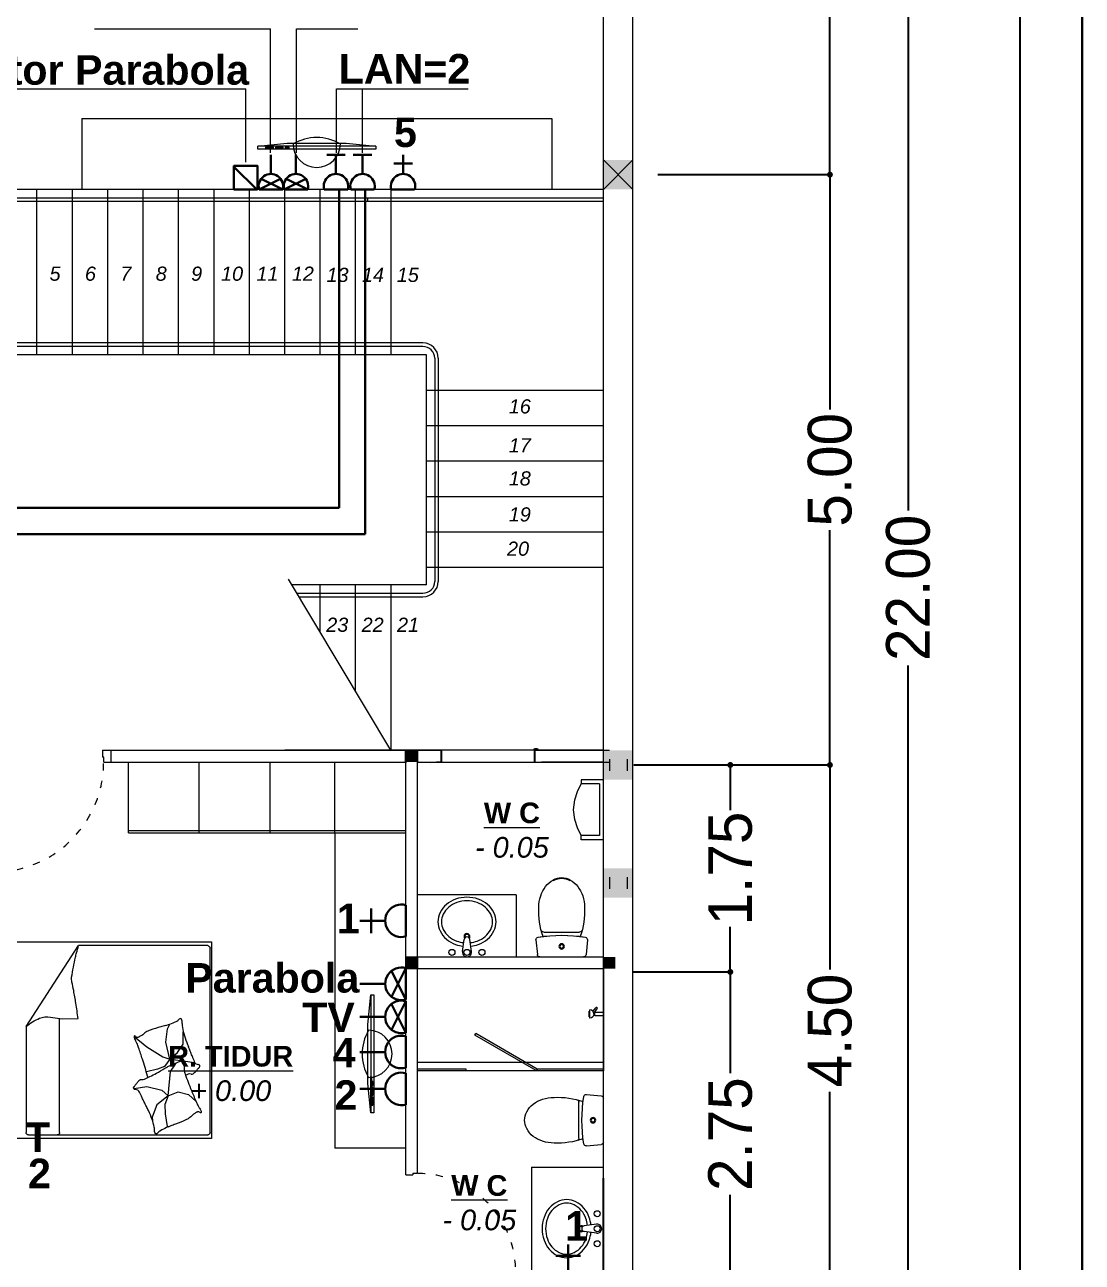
# Model space of a CAD drawing. Header units: millimetres. Extents: x 3154 to 8657, y 46 to 4658.
# Drawn here: x 4532 to 5428, y 1372 to 2420 of the extents above; entities that cross this region are included whole.
import ezdxf

# ---------------------------------------------------------------- set-up
doc = ezdxf.new("R2010")
doc.units = ezdxf.units.MM
doc.linetypes.add('ACAD_ISO02W100', pattern=[15, 12, -3])
doc.linetypes.add('ACAD_ISO03W100', pattern=[30, 12, -18])
doc.layers.add('1', color=7, linetype='Continuous')
for name, color, linetype, lineweight in [('Dimensi', 7, 'Continuous', 5), ('Dinding', 7, 'Continuous', 15), ('lampu', 1, 'Continuous', 30), ('P_N_J', 6, 'Continuous', 9), ('Tangga', 250, 'Continuous', 9), ('TEXT', 7, 'Continuous', 9)]:
    doc.layers.add(name, color=color, linetype=linetype, lineweight=lineweight)
doc.styles.get("Standard").update_dxf_attribs({"font": 'FreeMono.ttf'})
doc.dimstyles.get("Standard").update_dxf_attribs({"dimtxt": 30, "dimasz": 5, "dimexe": 2, "dimexo": 20, "dimgap": 3, "dimtad": 0, "dimlfac": 0.01, "dimzin": 0, "dimdsep": 46, "dimtxsty": 'Standard', "dimblk": 'DOT', "dimcen": 0.09, "dimadec": 0, "dimazin": 0, "dimtfac": 1, "dimtofl": 0, "dimtmove": 0, "dimatfit": 3, "dimldrblk": 'DOT', "dimfxl": 0.18, "dimtolj": 1, "dimtzin": 0, "dimarcsym": 0})

# ---------------------------------------------------------------- blocks, each defined once
blk = doc.blocks.new('_Dot')
at = {"color": 0, "linetype": 'ByBlock', "lineweight": -2}
blk.add_line((-0.5, 0), (-1, 0), dxfattribs=at)
at = {"color": 0, "linetype": 'ByBlock', "const_width": 0.5}
blk.add_lwpolyline([(-0.25, 0, 1), (0.25, 0, 1)], format="xyb", close=True, dxfattribs=at)
blk = doc.blocks.new('*D51')
at = {"layer": 'Defpoints', "color": 0}
for p in [(5028.1, 1793.4), (5214.3, 1793.4), (5131.9, 1343.4)]:
    blk.add_point(p, dxfattribs=at)
at = {"layer": 'Dimensi', "color": 0, "lineweight": -2}
for p, q in [((5048.1, 1793.4), (5216.3, 1793.4)), ((5214.3, 1788.4), (5214.3, 1620.1)), ((5214.3, 1348.4), (5214.3, 1516.6)), ((5151.9, 1343.4), (5216.3, 1343.4))]:
    blk.add_line(p, q, dxfattribs=at)
at = {"layer": 'Dimensi', "color": 0, "lineweight": -2, "xscale": 5, "yscale": 5, "zscale": 5}
for p, rotation in [((5214.3, 1793.4), 90), ((5214.3, 1343.4), 270)]:
    blk.add_blockref('_Dot', p, dxfattribs=dict(at, rotation=rotation))
at = {"layer": 'Dimensi', "color": 0, "insert": (5214.3, 1568.4), "char_height": 37, "attachment_point": 5, "rotation": 90}
blk.add_mtext('\\A1;4.50', dxfattribs=at)
blk = doc.blocks.new('*D54')
at = {"layer": 'Defpoints', "color": 0}
for p in [(5129.9, 3043.4), (5280.6, 3043.4), (5131.5, 843.4)]:
    blk.add_point(p, dxfattribs=at)
at = {"layer": 'Dimensi', "color": 0, "lineweight": -2}
for p, q in [((5149.9, 3043.4), (5282.6, 3043.4)), ((5280.6, 3038.4), (5280.6, 2009)), ((5280.6, 848.4), (5280.6, 1877.7)), ((5151.5, 843.4), (5282.6, 843.4))]:
    blk.add_line(p, q, dxfattribs=at)
at = {"layer": 'Dimensi', "color": 0, "lineweight": -2, "xscale": 5, "yscale": 5, "zscale": 5}
for p, rotation in [((5280.6, 3043.4), 90), ((5280.6, 843.4), 270)]:
    blk.add_blockref('_Dot', p, dxfattribs=dict(at, rotation=rotation))
at = {"layer": 'Dimensi', "color": 0, "insert": (5280.6, 1943.4), "char_height": 37, "attachment_point": 5, "rotation": 90}
blk.add_mtext('\\A1;22.00', dxfattribs=at)
blk = doc.blocks.new('*D55')
at = {"layer": 'Defpoints', "color": 0}
for p in [(5047.2, 1618.1), (5129.9, 1618.1), (5047.4, 1343.4)]:
    blk.add_point(p, dxfattribs=at)
at = {"layer": 'Dimensi', "color": 0, "lineweight": -2}
for p, q in [((5067.2, 1618.1), (5131.9, 1618.1)), ((5129.9, 1613.1), (5129.9, 1532.2)), ((5129.9, 1348.4), (5129.9, 1429.2)), ((5067.4, 1343.4), (5131.9, 1343.4))]:
    blk.add_line(p, q, dxfattribs=at)
at = {"layer": 'Dimensi', "color": 0, "lineweight": -2, "xscale": 5, "yscale": 5, "zscale": 5}
for p, rotation in [((5129.9, 1618.1), 90), ((5129.9, 1343.4), 270)]:
    blk.add_blockref('_Dot', p, dxfattribs=dict(at, rotation=rotation))
at = {"layer": 'Dimensi', "color": 0, "insert": (5129.9, 1480.7), "char_height": 37, "attachment_point": 5, "rotation": 90}
blk.add_mtext('\\A1;2.75', dxfattribs=at)
blk = doc.blocks.new('*D56')
at = {"layer": 'Defpoints', "color": 0}
for p in [(5028.1, 1793.4), (5129.9, 1793.4), (5027.2, 1618.1)]:
    blk.add_point(p, dxfattribs=at)
at = {"layer": 'Dimensi', "color": 0, "lineweight": -2}
for p, q in [((5048.1, 1793.4), (5131.9, 1793.4)), ((5129.9, 1788.4), (5129.9, 1755.2)), ((5129.9, 1623.1), (5129.9, 1656.3)), ((5047.2, 1618.1), (5131.9, 1618.1))]:
    blk.add_line(p, q, dxfattribs=at)
at = {"layer": 'Dimensi', "color": 0, "lineweight": -2, "xscale": 5, "yscale": 5, "zscale": 5}
for p, rotation in [((5129.9, 1793.4), 90), ((5129.9, 1618.1), 270)]:
    blk.add_blockref('_Dot', p, dxfattribs=dict(at, rotation=rotation))
at = {"layer": 'Dimensi', "color": 0, "insert": (5129.9, 1705.7), "char_height": 37, "attachment_point": 5, "rotation": 90}
blk.add_mtext('\\A1;1.75', dxfattribs=at)
blk = doc.blocks.new('*D57')
at = {"layer": 'Defpoints', "color": 0}
for p in [(5048.4, 2293.4), (5214.3, 2293.4), (5048.1, 1793.4)]:
    blk.add_point(p, dxfattribs=at)
at = {"layer": 'Dimensi', "color": 0, "lineweight": -2}
for p, q in [((5068.4, 2293.4), (5216.3, 2293.4)), ((5214.3, 2288.4), (5214.3, 2094.4)), ((5214.3, 1798.4), (5214.3, 1992.4)), ((5068.1, 1793.4), (5216.3, 1793.4))]:
    blk.add_line(p, q, dxfattribs=at)
at = {"layer": 'Dimensi', "color": 0, "lineweight": -2, "xscale": 5, "yscale": 5, "zscale": 5}
for p, rotation in [((5214.3, 2293.4), 90), ((5214.3, 1793.4), 270)]:
    blk.add_blockref('_Dot', p, dxfattribs=dict(at, rotation=rotation))
at = {"layer": 'Dimensi', "color": 0, "insert": (5214.3, 2043.4), "char_height": 37, "attachment_point": 5, "rotation": 90}
blk.add_mtext('\\A1;5.00', dxfattribs=at)
blk = doc.blocks.new('*D61')
at = {"layer": 'Defpoints', "color": 0}
for p in [(5027.2, 2893.4), (5214.3, 2893.4), (5048.4, 2293.4)]:
    blk.add_point(p, dxfattribs=at)
at = {"layer": 'Dimensi', "color": 0, "lineweight": -2}
for p, q in [((5047.2, 2893.4), (5216.3, 2893.4)), ((5214.3, 2888.4), (5214.3, 2644.5)), ((5214.3, 2298.4), (5214.3, 2542.3)), ((5068.4, 2293.4), (5216.3, 2293.4))]:
    blk.add_line(p, q, dxfattribs=at)
at = {"layer": 'Dimensi', "color": 0, "lineweight": -2, "xscale": 5, "yscale": 5, "zscale": 5}
for p, rotation in [((5214.3, 2893.4), 90), ((5214.3, 2293.4), 270)]:
    blk.add_blockref('_Dot', p, dxfattribs=dict(at, rotation=rotation))
at = {"layer": 'Dimensi', "color": 0, "insert": (5214.3, 2593.4), "char_height": 37, "attachment_point": 5, "rotation": 90}
blk.add_mtext('\\A1;6.00', dxfattribs=at)
blk = doc.blocks.new('*D67')
at = {"layer": 'Defpoints', "color": 0}
for p in [(5158.8, 4443.4), (5375.4, 4443.4), (5180.8, 843.4)]:
    blk.add_point(p, dxfattribs=at)
at = {"layer": 'Dimensi', "color": 0, "lineweight": -2}
for p, q in [((5178.8, 4443.4), (5377.4, 4443.4)), ((5375.4, 4438.4), (5375.4, 2712)), ((5375.4, 848.4), (5375.4, 2581.3)), ((5200.8, 843.4), (5377.4, 843.4))]:
    blk.add_line(p, q, dxfattribs=at)
at = {"layer": 'Dimensi', "color": 0, "lineweight": -2, "xscale": 5, "yscale": 5, "zscale": 5}
for p, rotation in [((5375.4, 4443.4), 90), ((5375.4, 843.4), 270)]:
    blk.add_blockref('_Dot', p, dxfattribs=dict(at, rotation=rotation))
at = {"layer": 'Dimensi', "color": 0, "insert": (5375.4, 2646.7), "char_height": 37, "attachment_point": 5, "rotation": 90}
blk.add_mtext('\\A1;36.00', dxfattribs=at)

msp = doc.modelspace()

# ---------------------------------------------------------------- hatches: boundary and pattern name
at = {"layer": '1', "linetype": 'ByBlock'}
h = msp.add_hatch(color=256, dxfattribs=at)
h.dxf.hatch_style = 1
h.paths.add_polyline_path([(4864.944, 1805.861), (4854.944, 1805.861), (4854.944, 1795.861), (4864.944, 1795.861)])
h = msp.add_hatch(color=256, dxfattribs=at)
h.dxf.hatch_style = 1
h.paths.add_polyline_path([(5027.444, 1798.361), (5042.444, 1798.361), (5042.444, 1788.361), (5027.444, 1788.361)])
h = msp.add_hatch(color=256, dxfattribs=at)
h.dxf.hatch_style = 1
h.paths.add_polyline_path([(5042.444, 1798.361), (5027.444, 1798.361), (5027.444, 1788.361), (5042.444, 1788.361)])
h = msp.add_hatch(color=256, dxfattribs=at)
h.dxf.hatch_style = 1
h.paths.add_polyline_path([(5042.444, 1798.361), (5027.444, 1798.361), (5027.444, 1788.361), (5042.444, 1788.361)])
h = msp.add_hatch(color=256, dxfattribs=at)
h.dxf.hatch_style = 1
h.paths.add_polyline_path([(5027.444, 1798.361), (5042.444, 1798.361), (5042.444, 1788.361), (5027.444, 1788.361)])
h = msp.add_hatch(color=253, dxfattribs=at)
h.dxf.hatch_style = 1
h.paths.add_polyline_path([(5042.444, 1698.361), (5027.444, 1698.361), (5027.444, 1688.361), (5042.444, 1688.361)])
h = msp.add_hatch(color=253, dxfattribs=at)
h.dxf.hatch_style = 1
h.paths.add_polyline_path([(5042.444, 1698.361), (5027.444, 1698.361), (5027.444, 1688.361), (5042.444, 1688.361)])
h = msp.add_hatch(color=253, dxfattribs=at)
h.dxf.hatch_style = 1
h.paths.add_polyline_path([(5027.444, 1698.361), (5042.444, 1698.361), (5042.444, 1688.361), (5027.444, 1688.361)])
h = msp.add_hatch(color=253, dxfattribs=at)
h.dxf.hatch_style = 1
h.paths.add_polyline_path([(5027.444, 1698.361), (5042.444, 1698.361), (5042.444, 1688.361), (5027.444, 1688.361)])
h = msp.add_hatch(color=256, dxfattribs=at)
h.dxf.hatch_style = 1
h.paths.add_polyline_path([(4864.944, 1630.861), (4854.944, 1630.861), (4854.944, 1620.861), (4864.944, 1620.861)])
h = msp.add_hatch(color=256, dxfattribs=at)
h.dxf.hatch_style = 1
h.paths.add_polyline_path([(5032.52, 1630.861), (5022.52, 1630.861), (5022.52, 1620.861), (5032.52, 1620.861)])
at = {"layer": 'Dinding'}
for color, points in [(256, [(5047.444, 2305.861), (5022.444, 2305.861), (5022.444, 2280.861), (5047.444, 2280.861)]), (256, [(5022.444, 2305.861), (5047.444, 2305.861), (5047.444, 2280.861), (5022.444, 2280.861)]), (256, [(5047.444, 1805.861), (5022.444, 1805.861), (5022.444, 1780.861), (5047.444, 1780.861)]), (256, [(5022.444, 1805.861), (5047.444, 1805.861), (5047.444, 1780.861), (5022.444, 1780.861)]), (256, [(5022.444, 1805.861), (5047.444, 1805.861), (5047.444, 1780.861), (5022.444, 1780.861)]), (256, [(5047.444, 1805.861), (5022.444, 1805.861), (5022.444, 1780.861), (5047.444, 1780.861)]), (253, [(5047.444, 1705.861), (5022.444, 1705.861), (5022.444, 1680.861), (5047.444, 1680.861)]), (253, [(5047.444, 1705.861), (5022.444, 1705.861), (5022.444, 1680.861), (5047.444, 1680.861)]), (253, [(5022.444, 1705.861), (5047.444, 1705.861), (5047.444, 1680.861), (5022.444, 1680.861)]), (253, [(5022.444, 1705.861), (5047.444, 1705.861), (5047.444, 1680.861), (5022.444, 1680.861)])]:
    msp.add_hatch(color=color, dxfattribs=at).paths.add_polyline_path(points)
at = {"layer": 'lampu', "ltscale": 0.1}
h = msp.add_hatch(dxfattribs=at)
h.set_pattern_fill('ANSI31', color=3, scale=200, angle=270, style=0)
h.set_pattern_definition([(135, (-321660.635, 1221604.505), (-17.67766953, -17.67766953), [])])
h.paths.add_polyline_path([(4709.365, 2300.861), (4709.365, 2280.861), (4729.365, 2280.861), (4729.365, 2300.861)])

# ---------------------------------------------------------------- linework, layer by layer
at = {"lineweight": 9}
for p, q in [((5022.444, 1805.861), (5022.444, 2280.861)), ((5022.444, 1805.861), (4752.444, 1805.861)), ((4875.944, 1793.361), (4875.944, 1793.361))]:
    msp.add_line(p, q, dxfattribs=at)
at = {"linetype": 'ByBlock', "lineweight": 30}
msp.add_lwpolyline([(3154.051, 4632.468), (5428.109, 4632.468), (5428.109, 45.828), (3154.051, 45.828)], close=True, dxfattribs=at)
at = {"layer": '1', "linetype": 'ByBlock'}
for p, q in [((4854.944, 1795.861), (4854.944, 1805.861)), ((4854.944, 1795.861), (4864.944, 1805.861)), ((4884.944, 1805.861), (4884.944, 1795.861)), ((4963.944, 1805.861), (4963.944, 1807.106)), ((4963.944, 1807.106), (4966.638, 1807.106)), ((4963.944, 1805.861), (4963.944, 1795.861)), ((4966.638, 1807.106), (4966.638, 1805.861)), ((4854.944, 1620.861), (4864.944, 1630.861)), ((5022.444, 1343.361), (5022.444, 1443.361))]:
    msp.add_line(p, q, dxfattribs=at)
at = {"layer": '1', "linetype": 'Continuous', "extrusion": (0, 0, -1)}
for major_axis, start_param, end_param in [((-10.645, -10.645), 1.86310891, 2.35619449), ((10.645, -10.645), 3.92699082, 4.4200764)]:
    msp.add_ellipse((4987.013, 1682.686), major_axis=major_axis, ratio=1, start_param=start_param, end_param=end_param, dxfattribs=at)
at = {"layer": 'Dimensi'}
msp.add_line((4884.944, 1795.861), (4880.944, 1795.861), dxfattribs=at)
at = {"layer": 'Dinding'}
for p, q in [((5047.444, 1684.865), (5047.444, 4443.361)), ((5022.444, 1684.865), (5022.444, 2905.861)), ((5022.444, 1684.865), (5022.444, 2705.861)), ((5022.444, 1684.865), (5022.444, 2705.861)), ((5022.444, 1684.865), (5022.444, 2705.861)), ((5022.444, 1684.865), (5022.444, 2705.861)), ((5022.444, 1684.865), (5022.444, 2705.861)), ((5022.444, 1684.865), (5022.444, 2705.861)), ((5022.444, 1684.865), (5022.444, 2705.861)), ((5047.444, 1684.865), (5047.444, 2705.861)), ((5047.444, 1684.865), (5047.444, 2705.861)), ((5047.444, 1684.865), (5047.444, 2705.861)), ((5047.444, 1684.865), (5047.444, 2705.861)), ((5047.444, 1684.865), (5047.444, 2705.861)), ((5047.444, 1684.865), (5047.444, 2705.861)), ((5047.444, 1684.865), (5047.444, 2705.861)), ((5022.444, 2305.861), (5047.444, 2280.861)), ((5047.444, 2305.861), (5022.444, 2280.861)), ((4597.944, 1805.861), (4884.944, 1805.861)), ((4597.944, 1805.861), (4597.944, 1799.861)), ((4604.944, 1805.861), (4604.944, 1795.861)), ((4864.944, 1805.861), (4864.944, 1795.861)), ((4864.944, 1805.861), (4864.944, 1795.861)), ((4963.944, 1805.861), (5027.444, 1805.861)), ((4598.944, 1799.861), (4597.944, 1799.861)), ((4598.944, 1795.861), (4598.944, 1799.861)), ((4598.944, 1795.861), (4854.944, 1795.861)), ((4854.944, 1446.361), (4854.944, 1795.861)), ((4864.944, 1490.514), (4864.944, 1795.861)), ((4864.944, 1795.861), (5027.444, 1795.861)), ((5027.444, 1798.361), (5027.444, 1788.361)), ((5027.444, 1798.361), (5027.444, 1788.361)), ((5027.444, 1798.361), (5027.444, 1788.361)), ((5027.444, 1798.361), (5027.444, 1788.361)), ((5027.444, 1798.361), (5027.444, 1788.361)), ((5027.444, 1798.361), (5027.444, 1788.361)), ((5027.444, 1798.361), (5027.444, 1788.361)), ((5027.444, 1798.361), (5027.444, 1788.361)), ((5027.444, 1798.361), (5027.444, 1788.361)), ((5027.444, 1798.361), (5027.444, 1788.361)), ((5027.444, 1798.361), (5027.444, 1788.361)), ((5027.444, 1798.361), (5027.444, 1788.361)), ((5027.444, 1798.361), (5027.444, 1788.361)), ((5027.444, 1798.361), (5027.444, 1788.361)), ((5027.444, 1798.361), (5027.444, 1788.361)), ((5027.444, 1798.361), (5027.444, 1788.361)), ((5042.444, 1798.361), (5042.444, 1788.361)), ((5042.444, 1798.361), (5042.444, 1788.361)), ((5042.444, 1798.361), (5042.444, 1788.361)), ((5042.444, 1798.361), (5042.444, 1788.361)), ((5042.444, 1798.361), (5042.444, 1788.361)), ((5042.444, 1798.361), (5042.444, 1788.361)), ((5042.444, 1798.361), (5042.444, 1788.361)), ((5042.444, 1798.361), (5042.444, 1788.361)), ((5042.444, 1798.361), (5042.444, 1788.361)), ((5042.444, 1798.361), (5042.444, 1788.361)), ((5042.444, 1798.361), (5042.444, 1788.361)), ((5042.444, 1798.361), (5042.444, 1788.361)), ((5042.444, 1798.361), (5042.444, 1788.361)), ((5042.444, 1798.361), (5042.444, 1788.361)), ((5042.444, 1798.361), (5042.444, 1788.361)), ((5042.444, 1798.361), (5042.444, 1788.361)), ((5022.444, 1573.361), (5022.444, 1688.361)), ((5022.444, 1463.361), (5022.444, 1688.361)), ((5047.444, 1573.361), (5047.444, 1688.361)), ((5047.444, 1463.361), (5047.444, 1688.361)), ((5022.444, 1348.361), (5022.444, 1680.861)), ((5047.444, 1348.361), (5047.444, 1680.861)), ((4855.02, 1630.861), (5022.52, 1630.861)), ((4864.944, 1630.861), (4864.944, 1620.861)), ((4864.944, 1630.861), (4864.944, 1620.861)), ((4855.02, 1620.861), (5022.52, 1620.861)), ((5022.444, 1620.861), (5022.444, 1534.361)), ((4864.944, 1447.361), (4864.944, 1563.361)), ((5022.444, 1348.361), (5022.444, 1563.361)), ((5022.444, 1348.361), (5022.444, 1563.361)), ((5022.444, 1348.361), (5022.444, 1563.361)), ((5022.444, 1348.361), (5022.444, 1563.361)), ((5047.444, 1348.361), (5047.444, 1563.361)), ((5047.444, 1348.361), (5047.444, 1563.361)), ((5047.444, 1348.361), (5047.444, 1563.361)), ((5047.444, 1348.361), (5047.444, 1563.361)), ((4860.944, 1447.361), (4860.944, 1446.361)), ((4864.944, 1447.361), (4860.944, 1447.361)), ((4854.944, 1446.361), (4860.944, 1446.361))]:
    msp.add_line(p, q, dxfattribs=at)
at = {"layer": 'Dinding', "linetype": 'Continuous'}
msp.add_line((5022.444, 1795.861), (4969.86, 1795.861), dxfattribs=at)
at = {"layer": 'Dinding', "color": 253}
for p, q in [((5027.444, 1698.361), (5027.444, 1688.361)), ((5027.444, 1698.361), (5027.444, 1688.361)), ((5027.444, 1698.361), (5027.444, 1688.361)), ((5027.444, 1698.361), (5027.444, 1688.361)), ((5027.444, 1698.361), (5027.444, 1688.361)), ((5027.444, 1698.361), (5027.444, 1688.361)), ((5027.444, 1698.361), (5027.444, 1688.361)), ((5027.444, 1698.361), (5027.444, 1688.361)), ((5027.444, 1698.361), (5027.444, 1688.361)), ((5027.444, 1698.361), (5027.444, 1688.361)), ((5027.444, 1698.361), (5027.444, 1688.361)), ((5027.444, 1698.361), (5027.444, 1688.361)), ((5027.444, 1698.361), (5027.444, 1688.361)), ((5027.444, 1698.361), (5027.444, 1688.361)), ((5027.444, 1698.361), (5027.444, 1688.361)), ((5027.444, 1698.361), (5027.444, 1688.361)), ((5042.444, 1698.361), (5042.444, 1688.361)), ((5042.444, 1698.361), (5042.444, 1688.361)), ((5042.444, 1698.361), (5042.444, 1688.361)), ((5042.444, 1698.361), (5042.444, 1688.361)), ((5042.444, 1698.361), (5042.444, 1688.361)), ((5042.444, 1698.361), (5042.444, 1688.361)), ((5042.444, 1698.361), (5042.444, 1688.361)), ((5042.444, 1698.361), (5042.444, 1688.361)), ((5042.444, 1698.361), (5042.444, 1688.361)), ((5042.444, 1698.361), (5042.444, 1688.361)), ((5042.444, 1698.361), (5042.444, 1688.361)), ((5042.444, 1698.361), (5042.444, 1688.361)), ((5042.444, 1698.361), (5042.444, 1688.361)), ((5042.444, 1698.361), (5042.444, 1688.361)), ((5042.444, 1698.361), (5042.444, 1688.361)), ((5042.444, 1698.361), (5042.444, 1688.361))]:
    msp.add_line(p, q, dxfattribs=at)
at = {"layer": 'Dinding', "linetype": 'ACAD_ISO03W100', "ltscale": 0.5}
for centre, radius, start, end in [((4505.785, 1795.926), 93.159, 272.558465, 359.959625), ((4865.119, 1364.444), 82.917, 2.707689, 90.121157)]:
    msp.add_arc(centre, radius, start, end, dxfattribs=at)
at = {"layer": 'lampu', "color": 3, "ltscale": 0.1}
for p, q in [((4740.615, 2293.963), (4740.615, 2310.069)), ((4761.865, 2293.963), (4761.865, 2310.069)), ((4803.655, 2310.069), (4787.894, 2310.069)), ((4795.775, 2293.963), (4795.775, 2310.069)), ((4826.155, 2310.069), (4810.394, 2310.069)), ((4818.275, 2293.963), (4818.275, 2310.069)), ((4852.65, 2293.963), (4852.65, 2310.069)), ((4860.53, 2302.796), (4844.769, 2302.796)), ((4730.615, 2280.861), (4748.846, 2289.899)), ((4750.615, 2280.861), (4732.384, 2289.899)), ((4751.865, 2280.861), (4770.096, 2289.899)), ((4771.865, 2280.861), (4753.634, 2289.899)), ((4730.615, 2280.861), (4750.615, 2280.861)), ((4751.865, 2280.861), (4771.865, 2280.861)), ((4785.775, 2280.861), (4805.775, 2280.861)), ((4808.275, 2280.861), (4828.275, 2280.861)), ((4820.46, 1988.907), (4820.46, 2280.861)), ((4842.444, 2280.861), (4862.444, 2280.861)), ((4820.46, 1988.907), (3966.574, 1988.907)), ((4854.944, 1621.294), (4842.809, 1597.05)), ((4854.944, 1594.627), (4842.809, 1618.871)), ((4854.944, 1594.627), (4854.944, 1621.294)), ((4837.474, 1607.961), (4815.999, 1607.961)), ((4854.944, 1593.294), (4842.809, 1569.05)), ((4854.944, 1566.627), (4854.944, 1593.294)), ((4854.944, 1566.627), (4842.809, 1590.871)), ((4837.474, 1579.961), (4815.999, 1579.961)), ((4854.944, 1536.927), (4854.944, 1563.594)), ((4854.944, 1550.811), (4854.944, 1558.811)), ((4837.474, 1550.261), (4815.999, 1550.261)), ((4854.944, 1542.261), (4854.944, 1550.261)), ((4825.697, 1528.268), (4825.697, 1507.254))]:
    msp.add_line(p, q, dxfattribs=at)
at = {"layer": 'lampu', "color": 4, "ltscale": 0.1}
for p, q in [((4825.697, 1671.941), (4825.697, 1650.927)), ((4854.944, 1648.1), (4854.944, 1674.767)), ((4837.474, 1661.434), (4815.999, 1661.434)), ((4854.944, 1601.861), (4854.944, 1609.861))]:
    msp.add_line(p, q, dxfattribs=at)
at = {"layer": 'lampu', "color": 1, "ltscale": 0.1}
for p, q in [((4854.944, 1505.627), (4854.944, 1532.294)), ((4854.944, 1523.511), (4854.944, 1531.511)), ((4825.697, 1529.468), (4825.697, 1508.454)), ((4854.944, 1514.961), (4854.944, 1522.961)), ((4837.474, 1518.961), (4815.999, 1518.961)), ((4992.444, 1365.831), (4992.444, 1387.305)), ((5002.951, 1377.607), (4981.937, 1377.607))]:
    msp.add_line(p, q, dxfattribs=at)
at = {"layer": 'lampu', "color": 3, "ltscale": 0.1}
msp.add_lwpolyline([(4729.365, 2280.861), (4729.365, 2300.861), (4709.365, 2300.861), (4709.365, 2280.861)], close=True, dxfattribs=at)
for centre, radius, start, end in [((4740.615, 2283.596), 10.367, 344.702794, 195.297206), ((4761.865, 2283.596), 10.367, 344.702794, 195.297206), ((4795.775, 2283.596), 10.367, 344.702794, 195.297206), ((4818.275, 2283.596), 10.367, 344.702794, 195.297206), ((4852.65, 2283.596), 10.367, 344.702794, 195.297206), ((4851.297, 1607.961), 13.823, 74.702794, 285.297206), ((4851.297, 1579.961), 13.823, 74.702794, 285.297206), ((4851.297, 1550.261), 13.823, 74.702794, 285.297206)]:
    msp.add_arc(centre, radius, start, end, dxfattribs=at)
at = {"layer": 'lampu', "color": 4, "ltscale": 0.1}
msp.add_arc((4851.297, 1661.434), 13.823, 74.702794, 285.297206, dxfattribs=at)
at = {"layer": 'lampu', "color": 1, "ltscale": 0.1}
msp.add_arc((4851.297, 1518.961), 13.823, 74.702794, 285.297206, dxfattribs=at)
at = {"layer": 'P_N_J', "color": 0, "linetype": 'Continuous'}
for p, q in [((4591.184, 2417.013), (4740.275, 2417.013)), ((4740.275, 2312.013), (4740.275, 2417.013)), ((4762.275, 2312.013), (4762.275, 2417.013)), ((4762.275, 2417.013), (4814.365, 2417.013)), ((4464.865, 2366.013), (4719.275, 2366.013)), ((4719.275, 2304.013), (4719.275, 2366.013)), ((4796.275, 2366.013), (4907.865, 2366.013)), ((4796.275, 2312.013), (4796.275, 2366.013)), ((4818.275, 2312.013), (4818.275, 2366.013))]:
    msp.add_line(p, q, dxfattribs=at)
at = {"layer": 'P_N_J', "color": 0, "linetype": 'ACAD_ISO02W100', "lineweight": 9}
msp.add_line((5022.444, 2280.861), (4484.944, 2280.861), dxfattribs=at)
at = {"layer": 'P_N_J', "color": 5, "linetype": 'Continuous', "lineweight": 30}
for q in [(4798.357, 2280.861), (3946.339, 2011.256)]:
    msp.add_line((4798.357, 2011.256), q, dxfattribs=at)
at = {"layer": 'Tangga', "color": 253}
for p, q in [((4580.341, 2340.861), (4978.622, 2340.861)), ((4580.341, 2340.861), (4580.341, 2280.861)), ((4978.622, 2340.861), (4978.622, 2280.861)), ((4729.482, 2317.434), (4754.482, 2319.934)), ((4729.482, 2314.934), (4729.482, 2317.434)), ((4829.482, 2317.434), (4729.482, 2317.434)), ((4742.815, 2316.559), (4736.148, 2316.559)), ((4736.148, 2316.559), (4736.148, 2315.934)), ((4742.815, 2315.934), (4742.815, 2316.559)), ((4744.482, 2316.559), (4744.482, 2315.934)), ((4751.148, 2316.559), (4744.482, 2316.559)), ((4751.148, 2315.934), (4751.148, 2316.559)), ((4756.148, 2316.559), (4752.815, 2316.559)), ((4752.815, 2316.559), (4752.815, 2315.934)), ((4754.482, 2319.934), (4804.482, 2319.934)), ((4756.148, 2315.934), (4756.148, 2316.559)), ((4804.482, 2319.934), (4829.482, 2317.434)), ((4829.482, 2317.434), (4829.482, 2314.934)), ((4829.482, 2314.934), (4729.482, 2314.934)), ((4736.148, 2315.934), (4742.815, 2315.934)), ((4744.482, 2315.934), (4751.148, 2315.934)), ((4752.815, 2315.934), (4756.148, 2315.934)), ((5000.284, 1770.796), (5003.525, 1777.398)), ((5003.525, 1780.861), (5003.525, 1777.398)), ((5022.444, 1780.861), (5003.525, 1780.861)), ((5019.189, 1777.398), (5003.525, 1777.398)), ((5019.189, 1777.398), (5019.189, 1733.523)), ((4997.044, 1755.461), (4998.056, 1763.801)), ((4998.056, 1763.801), (5000.284, 1770.796)), ((4998.056, 1747.12), (4997.044, 1755.461)), ((5000.284, 1740.125), (4998.056, 1747.12)), ((5003.525, 1733.523), (5000.284, 1740.125)), ((5019.189, 1733.523), (5003.525, 1733.523)), ((5003.525, 1730.061), (5003.525, 1733.523)), ((5022.444, 1730.061), (5003.525, 1730.061)), ((4948.533, 1683.444), (4865.02, 1683.444)), ((4948.645, 1630.861), (4948.645, 1683.444)), ((4971.797, 1651.705), (5002.23, 1651.705)), ((4482.444, 1643.534), (4690.444, 1643.534)), ((4533.251, 1571.814), (4577.7, 1640.38)), ((4687.098, 1640.38), (4577.7, 1640.38)), ((4689.178, 1482.216), (4689.178, 1638.161)), ((4690.444, 1643.534), (4690.444, 1477.133)), ((4903.016, 1635.28), (4904.269, 1645.555)), ((4910.538, 1635.28), (4909.284, 1645.555)), ((4965.223, 1645.26), (4966.403, 1632.754)), ((5008.803, 1645.26), (5007.624, 1632.754)), ((4968.484, 1630.861), (5005.543, 1630.861)), ((5010.444, 1580.024), (5010.444, 1584.875)), ((5010.444, 1584.875), (5010.965, 1584.875)), ((5010.965, 1579.05), (5010.965, 1585.85)), ((5012.243, 1585.591), (5010.965, 1585.85)), ((5013.327, 1584.854), (5012.243, 1585.591)), ((5014.05, 1583.751), (5013.327, 1584.854)), ((5013.429, 1584.698), (5015.994, 1587.811)), ((5014.305, 1582.45), (5014.05, 1583.751)), ((5014.147, 1583.255), (5017.114, 1586.854)), ((5015.139, 1580.856), (5015.139, 1584.044)), ((5015.139, 1584.044), (5022.444, 1584.044)), ((5016.376, 1588.053), (5015.994, 1587.811)), ((5016.826, 1588.02), (5016.376, 1588.053)), ((5017.171, 1587.724), (5016.826, 1588.02)), ((5017.114, 1586.854), (5017.281, 1587.279)), ((5017.281, 1587.279), (5017.171, 1587.724)), ((4561.601, 1482.216), (4561.601, 1578.669)), ((4653.031, 1569.958), (4655.115, 1573.953)), ((5010.444, 1580.024), (5010.965, 1580.024)), ((5012.243, 1579.308), (5010.965, 1579.05)), ((5013.327, 1580.045), (5012.243, 1579.308)), ((5014.05, 1581.149), (5013.327, 1580.045)), ((5014.305, 1582.45), (5014.05, 1581.149)), ((5014.247, 1582.743), (5015.139, 1582.743)), ((5014.247, 1582.156), (5015.139, 1582.156)), ((5022.444, 1580.856), (5015.139, 1580.856)), ((4533.251, 1571.814), (4533.251, 1482.216)), ((4624.758, 1563.391), (4635.569, 1554.608)), ((4651.593, 1558.555), (4653.031, 1569.958)), ((4666.385, 1557.02), (4666.385, 1567.326)), ((4913.424, 1564.562), (4914.174, 1565.861)), ((4965.386, 1534.562), (4913.424, 1564.562)), ((4966.136, 1535.861), (4914.174, 1565.861)), ((4635.569, 1554.608), (4649.128, 1546.275)), ((4654.88, 1544.302), (4651.593, 1558.555)), ((4661.454, 1549.784), (4666.385, 1557.02)), ((4649.128, 1546.275), (4654.88, 1544.302)), ((4654.88, 1544.302), (4650.566, 1537.942)), ((4654.88, 1544.302), (4661.454, 1549.784)), ((4654.88, 1544.302), (4664.668, 1542.996)), ((4666.198, 1542.792), (4676.036, 1541.479)), ((4971.417, 1541.361), (4864.944, 1541.361)), ((4644.608, 1535.75), (4635.364, 1533.557)), ((4650.566, 1537.942), (4644.608, 1535.75)), ((4653.526, 1513.104), (4655.493, 1533.713)), ((4655.493, 1533.713), (4659.247, 1539.247)), ((4659.247, 1539.247), (4660.141, 1540.583)), ((4906.136, 1535.861), (4864.944, 1535.861)), ((5022.444, 1534.361), (4864.944, 1534.361)), ((4906.136, 1534.361), (4906.136, 1535.861)), ((5022.444, 1534.361), (4922.444, 1534.361)), ((4966.136, 1535.861), (4965.386, 1534.562)), ((4966.136, 1535.861), (4966.136, 1534.361)), ((4624.743, 1519.401), (4635.47, 1520.928)), ((4635.47, 1520.928), (4648.163, 1518.065)), ((4653.526, 1513.104), (4643.872, 1505.471)), ((4648.163, 1518.065), (4653.526, 1513.104)), ((4653.526, 1513.104), (4650.666, 1505.661)), ((4653.526, 1513.104), (4662.107, 1516.539)), ((4662.107, 1516.539), (4670.689, 1514.249)), ((4670.689, 1514.249), (4677.196, 1508.303)), ((5008.044, 1514.28), (5020.55, 1513.1)), ((5022.444, 1473.96), (5022.444, 1511.019)), ((4643.872, 1505.471), (4639.939, 1494.975)), ((4650.666, 1505.661), (4651.023, 1498.028)), ((5001.6, 1477.273), (5001.6, 1507.706)), ((4639.939, 1494.975), (4640.297, 1492.304)), ((4651.023, 1498.028), (4652.811, 1487.151)), ((4535.331, 1479.997), (4687.098, 1479.997)), ((4652.811, 1487.151), (4653.481, 1486.785)), ((4690.444, 1477.133), (4482.444, 1477.133)), ((5008.044, 1470.7), (5020.55, 1471.879)), ((4961.444, 1452.834), (5022.444, 1452.834)), ((4961.444, 1452.834), (4961.444, 1348.361)), ((5016.481, 1404.358), (5006.207, 1403.105)), ((5016.481, 1396.836), (5006.207, 1398.09))]:
    msp.add_line(p, q, dxfattribs=at)
at = {"layer": 'Tangga'}
for p, q in [((5022.444, 2280.861), (4422.444, 2280.861)), ((4542.444, 2140.861), (4542.444, 2280.861)), ((4572.444, 2140.861), (4572.444, 2280.861)), ((4602.444, 2140.861), (4602.444, 2280.861)), ((4632.444, 2140.861), (4632.444, 2280.861)), ((4662.444, 2140.861), (4662.444, 2280.861)), ((4692.444, 2140.861), (4692.444, 2280.861)), ((4722.444, 2140.861), (4722.444, 2280.861)), ((4722.444, 2273.861), (4722.444, 2280.861)), ((4752.444, 2140.861), (4752.444, 2280.861)), ((4752.444, 2273.861), (4752.444, 2280.861)), ((4782.444, 2140.861), (4782.444, 2280.861)), ((4782.444, 2273.861), (4782.444, 2280.861)), ((4812.444, 2140.861), (4812.444, 2280.861)), ((4812.444, 2273.861), (4812.444, 2280.861)), ((4842.444, 2140.861), (4842.444, 2280.861)), ((4842.444, 2273.861), (4842.444, 2280.861)), ((4415.444, 2273.861), (5022.444, 2273.861)), ((4415.444, 2270.861), (5022.444, 2270.861)), ((4822.444, 2273.861), (4822.444, 2270.861)), ((4869.444, 2150.861), (4415.444, 2150.861)), ((4692.444, 2148.861), (4692.444, 2155.861)), ((4869.444, 2147.861), (4415.444, 2147.861)), ((4872.444, 2140.861), (4422.444, 2140.861)), ((4872.444, 1945.861), (4872.444, 2140.861)), ((4879.444, 2137.861), (4879.444, 2133.861)), ((4879.444, 2133.861), (4879.444, 1948.861)), ((4882.444, 2137.861), (4882.444, 2133.861)), ((4882.444, 2133.861), (4882.444, 1948.861)), ((4872.444, 2110.861), (5022.444, 2110.861)), ((4872.444, 2080.861), (5022.444, 2080.861)), ((4872.444, 2050.861), (5022.444, 2050.861)), ((4872.444, 2020.861), (5022.444, 2020.861)), ((4872.444, 1990.861), (5022.444, 1990.861)), ((4872.444, 1960.861), (5022.444, 1960.861)), ((4842.269, 1805.861), (4755.444, 1950.861)), ((4872.444, 1945.861), (4758.438, 1945.861)), ((4782.444, 1905.77), (4782.444, 1945.861)), ((4812.444, 1855.67), (4812.444, 1945.861)), ((4842.444, 1805.861), (4842.444, 1945.861)), ((4762.629, 1938.861), (4869.444, 1938.861)), ((4764.426, 1935.861), (4869.444, 1935.861))]:
    msp.add_line(p, q, dxfattribs=at)
at = {"layer": 'Tangga', "color": 252}
for p, q in [((4619.944, 1735.861), (4619.944, 1795.861)), ((4679.944, 1735.861), (4679.944, 1795.861)), ((4739.944, 1735.861), (4739.944, 1795.861)), ((4794.944, 1735.861), (4794.944, 1795.861)), ((4619.944, 1737.861), (4854.944, 1737.861)), ((4619.944, 1735.861), (4854.944, 1735.861)), ((4794.944, 1735.861), (4794.944, 1468.861)), ((4822.87, 1573.663), (4825.37, 1598.663)), ((4825.37, 1598.663), (4827.87, 1598.663)), ((4825.37, 1598.663), (4825.37, 1498.663)), ((4827.87, 1598.663), (4827.87, 1498.663)), ((4822.87, 1523.663), (4822.87, 1573.663)), ((4825.37, 1498.663), (4822.87, 1523.663)), ((4826.87, 1525.33), (4826.245, 1525.33)), ((4826.245, 1525.33), (4826.245, 1521.996)), ((4826.245, 1521.996), (4826.87, 1521.996)), ((4826.87, 1520.33), (4826.245, 1520.33)), ((4826.245, 1520.33), (4826.245, 1513.663)), ((4826.87, 1521.996), (4826.87, 1525.33)), ((4826.87, 1513.663), (4826.87, 1520.33)), ((4826.245, 1513.663), (4826.87, 1513.663)), ((4826.87, 1511.996), (4826.245, 1511.996)), ((4826.245, 1511.996), (4826.245, 1505.33)), ((4826.87, 1505.33), (4826.87, 1511.996)), ((4826.245, 1505.33), (4826.87, 1505.33)), ((4827.87, 1498.663), (4825.37, 1498.663)), ((4854.944, 1468.861), (4794.944, 1468.861))]:
    msp.add_line(p, q, dxfattribs=at)
at = {"layer": 'Tangga', "color": 253}
for points in [[(4906.777, 1681.343, 0.08438536), (4897.181, 1679.712, 0.09148762), (4889.377, 1675.252, 0.10372505), (4883.974, 1668.324, 0.11441951), (4882.17, 1660.547, 0.11441951), (4883.974, 1652.77, 0.10372505), (4889.377, 1645.842, 0.09148762), (4897.181, 1641.382, 0.0566948), (4903.583, 1639.927, 0.08438536)], [(4906.777, 1678.327, 0.08438536), (4898.178, 1676.865, 0.09148762), (4891.324, 1672.948, 0.10372505), (4886.682, 1666.997, 0.11441951), (4885.187, 1660.547, 0.11441951), (4886.682, 1654.097, 0.10372505), (4891.324, 1648.145, 0.09148762), (4898.178, 1644.229, 0.05702068), (4903.948, 1642.921, 0.08438536)], [(4909.971, 1639.927, 0.0566948), (4916.372, 1641.382, 0.09148762), (4924.176, 1645.842, 0.10372505), (4929.58, 1652.77, 0.11441951), (4931.383, 1660.547, 0.11441951), (4929.58, 1668.324, 0.10372505), (4924.176, 1675.252, 0.09148762), (4916.372, 1679.712, 0.08438536), (4906.777, 1681.343, 0.08438536)], [(4909.605, 1642.921, 0.05702068), (4915.375, 1644.229, 0.09148762), (4922.229, 1648.145, 0.10372505), (4926.871, 1654.097, 0.11441951), (4928.367, 1660.547, 0.11441951), (4926.871, 1666.997, 0.10372505), (4922.229, 1672.948, 0.09148762), (4915.375, 1676.865, 0.08438536), (4906.777, 1678.327, 0.08438536)], [(4577.262, 1578.539, 0.00786734), (4575.414, 1591.586, 0.00950848), (4573.534, 1602.319, 0.00661605), (4572.043, 1609.531, -0.02382834), (4571.694, 1611.548, -0.08071255), (4571.744, 1613.616, -0.00959077), (4575.068, 1630.545, -0.01313284), (4575.963, 1634.255, -0.00785937), (4577.7, 1640.38)], [(4533.251, 1571.814, -0.08527182), (4544.702, 1578.836, -0.12404448), (4553.805, 1579.858), (4563.728, 1578.345), (4577.262, 1578.539)], [(5011.834, 1403.791, 0.0566948), (5010.379, 1410.193, 0.09148762), (5005.919, 1417.997, 0.10372505), (4998.991, 1423.4, 0.11441951), (4991.214, 1425.204, 0.11441951), (4983.437, 1423.4, 0.10372505), (4976.509, 1417.997, 0.09148762), (4972.049, 1410.193, 0.08438536), (4970.418, 1400.597, 0.08438536)], [(5008.84, 1403.426, 0.05702068), (5007.533, 1409.196, 0.09148762), (5003.616, 1416.05, 0.10372505), (4997.664, 1420.692, 0.11441951), (4991.214, 1422.187, 0.11441951), (4984.764, 1420.692, 0.10372505), (4978.813, 1416.05, 0.09148762), (4974.896, 1409.196, 0.08438536), (4973.434, 1400.597, 0.08438536)], [(4970.418, 1400.597, 0.08438536), (4972.049, 1391.002, 0.09148762), (4976.509, 1383.198, 0.10372505), (4983.437, 1377.794, 0.11441951), (4991.214, 1375.991, 0.11441951), (4998.991, 1377.794, 0.10372505), (5005.919, 1383.198, 0.09148762), (5010.379, 1391.002, 0.0566948), (5011.834, 1397.403, 0.08438536)], [(4973.434, 1400.597, 0.08438536), (4974.896, 1391.999, 0.09148762), (4978.813, 1385.145, 0.10372505), (4984.764, 1380.503, 0.11441951), (4991.214, 1379.007, 0.11441951), (4997.664, 1380.503, 0.10372505), (5003.616, 1385.145, 0.09148762), (5007.533, 1391.999, 0.05702068), (5008.84, 1397.769, 0.08438536)]]:
    msp.add_lwpolyline(points, format="xyb", dxfattribs=at)
msp.add_lwpolyline([(4647.092, 1483.582, 0.10139192), (4644.604, 1481.516, -0.223768), (4643.25, 1480.865, -0.25557953), (4642.747, 1481.17, -0.08156271), (4642.094, 1482.862, -0.07180523), (4641.944, 1484.753, 0.06998531), (4641.798, 1486.694, 0.03545991), (4639.979, 1493.166, 0.02943235), (4636.861, 1500.593, 0.00155393), (4635.108, 1504.159, -0.00152), (4633.316, 1507.804, -0.00473514), (4631.516, 1511.58, 0.00382048), (4629.293, 1516.264, 0.29600114), (4625.766, 1518.412, -0.64977433), (4624.66, 1520.706, -0.02318993), (4625.105, 1521.243, 0.02880006), (4625.459, 1521.68, 0.00572666), (4626.006, 1522.458, -0.00435808), (4626.722, 1523.482, -0.02752796), (4628.334, 1525.505, -0.04621419), (4629.452, 1526.549, -0.1941211), (4631.159, 1527, 0.13371893), (4633.643, 1527.334, 0.01150499), (4638.048, 1529.4, 0.00888178), (4643.646, 1532.321, 0.01242571), (4650.754, 1536.44, -0.03361237), (4653.443, 1537.844), (4659.3, 1540.398), (4663.818, 1542.368, 0.22434107), (4665.201, 1543.98, -0.72277152), (4666.123, 1543.999, -0.10351304), (4666.174, 1543.584, 0.05346474), (4666.199, 1542.781, 0.03010928), (4666.684, 1540.224, -0.03143648), (4667.142, 1537.772, -0.05323996), (4667.186, 1536.095, 0.05517952), (4667.233, 1534.477, 0.05627101), (4667.917, 1531.668, 0.01080032), (4673.265, 1517.719, 0.00455992), (4677.196, 1508.303, 0.0112502), (4678.902, 1504.542, 0.06939396), (4680.208, 1502.555, -0.07975626), (4681.313, 1500.798, -0.10639949), (4681.649, 1499.193, -0.32864208), (4681.328, 1498.72, -0.29954676), (4680.635, 1498.928, 0.18991664), (4679.677, 1499.46, 0.03351752), (4678.604, 1499.503, 0.0756271), (4678.133, 1499.412, 0.05348863), (4677.343, 1499.017, 0.01783787), (4675.159, 1497.489, 0.03839358), (4672.779, 1495.382, -0.05952908), (4671.189, 1494.09, -0.03594259), (4668.559, 1492.701, -0.01124501), (4659.81, 1489.128, -0.00620271), (4655.787, 1487.655, 0.01078321), (4653.481, 1486.785, 0.01948483), (4652.14, 1486.18, 0.00506162)], format="xyb", close=True, dxfattribs=at)
for points in [[(5022.444, 1541.361), (4957.119, 1541.361)], [(5022.444, 1535.861), (4966.136, 1535.861)]]:
    msp.add_lwpolyline(points, dxfattribs=at)
for centre in [(4894.077, 1634.671), (4906.777, 1634.671), (4919.477, 1634.671), (5017.09, 1413.297), (5017.09, 1400.597), (5017.09, 1387.897)]:
    msp.add_circle(centre, 2.54, dxfattribs=at)
for centre, radius, start, end in [((4779.482, 2284.838), 40, 60, 120), ((4779.482, 2319.479), 20, 180, 0), ((4906.777, 1648.024), 2.54, 325.514707, 214.485293), ((4906.777, 1645.148), 2.54, 9.206826, 170.793174), ((4906.777, 1648.024), 1.905, 330.17459, 209.82541), ((4906.777, 1634.671), 3.81, 170.793104, 9.206896), ((5003.737, 1400.597), 2.54, 55.514707, 304.485293), ((5003.737, 1400.597), 1.905, 60.17459, 299.82541), ((5006.613, 1400.597), 2.54, 99.206826, 260.793174), ((5017.09, 1400.597), 3.81, 260.793104, 99.206896)]:
    msp.add_arc(centre, radius, start, end, dxfattribs=at)
at = {"layer": 'Tangga'}
for centre, radius, start, end in [((4869.444, 2137.861), 13, 0, 90), ((4869.444, 2137.861), 10, 0, 90), ((4869.444, 1948.861), 13, 270, 0), ((4869.444, 1948.861), 10, 270, 0)]:
    msp.add_arc(centre, radius, start, end, dxfattribs=at)
at = {"layer": 'Tangga', "color": 252}
for centre, radius, start, end in [((4857.966, 1548.663), 40, 150, 210), ((4823.325, 1548.663), 20, 270, 90)]:
    msp.add_arc(centre, radius, start, end, dxfattribs=at)
at = {"layer": 'Tangga', "color": 253, "extrusion": (0, 0, -1)}
for centre, major_axis, ratio, start_param, end_param in [((4993.688, 1674.712), (-18.164, -18.164), 1, 1.09445658, 1.44209983), ((4989.608, 1677.857), (-14.522, -14.522), 1, 1.44209983, 1.86310891), ((4984.418, 1677.857), (14.522, -14.522), 1, 4.4200764, 4.84108548), ((4980.339, 1674.712), (18.164, -18.164), 1, 4.84108548, 5.18872873), ((5000.114, 1672.661), (22.934, -22.934), 1, 2.35619449, 2.66525291), ((4973.913, 1672.661), (22.934, -22.934), 1, 5.18872873, 5.49778714), ((5033.707, 1669.641), (46.736, -46.736), 1, 2.02477104, 2.40189379), ((4940.32, 1669.641), (-46.736, -46.736), 1, 3.88129152, 4.25841427), ((4967.304, 1645.456), (-1.478, -1.478), 1, 0.6913257, 2.19493402), ((4987.013, 1524.297), (88.277, -88.277), 1, 3.76573034, 4.08715461), ((4987.013, 1524.297), (88.277, -88.277), 1, 3.76682702, 4.08825129), ((4973.593, 1657.923), (4.577, -4.577), 1, 1.06659731, 1.40543529), ((5000.434, 1657.923), (4.577, -4.577), 1, 0.16536104, 0.50419902), ((5006.723, 1645.456), (1.478, -1.478), 1, 4.08825129, 5.5918596), ((4687.098, 1638.161), (0, -2.219), 0.93749707, 3.14159265, 4.71238898), ((4968.484, 1632.951), (1.478, -1.478), 1, 0.78539816, 2.26212203), ((5005.543, 1632.951), (-1.478, -1.478), 1, 4.02106328, 5.49778714), ((4978.592, 1485.815), (18.164, 18.164), 1, 4.84108548, 5.18872873), ((4980.644, 1479.389), (22.934, 22.934), 1, 5.18872873, 5.49778714), ((4983.663, 1445.796), (46.736, -46.736), 1, 3.88129152, 4.25841427), ((4995.382, 1505.91), (4.577, 4.577), 1, 0.16536104, 0.50419902), ((5129.007, 1492.49), (88.277, 88.277), 1, 3.76682702, 4.08825129), ((5129.007, 1492.49), (88.277, 88.277), 1, 3.76573034, 4.08715461), ((5007.848, 1512.199), (1.478, 1.478), 1, 4.08825129, 5.5918596), ((5020.354, 1511.019), (1.478, -1.478), 1, 4.02106328, 5.49778714), ((4970.618, 1492.49), (10.645, 10.645), 1, 3.92699082, 4.4200764), ((4975.447, 1489.895), (14.522, 14.522), 1, 4.4200764, 4.84108548), ((4970.618, 1492.49), (10.645, -10.645), 1, 1.86310891, 2.35619449), ((4535.331, 1482.216), (0, -2.219), 0.93749707, 0, 1.57079633), ((4559.521, 1482.216), (0, -2.219), 0.93749707, 4.71238898, 6.28318531), ((4687.098, 1482.216), (0, -2.219), 0.93749707, 4.71238898, 6.28318531), ((4975.447, 1495.085), (14.522, -14.522), 1, 1.44209983, 1.86310891), ((4978.592, 1499.164), (18.164, -18.164), 1, 1.09445658, 1.44209983), ((4980.644, 1505.59), (22.934, 22.934), 1, 2.35619449, 2.66525291), ((4983.663, 1539.183), (46.736, 46.736), 1, 2.02477104, 2.40189379), ((4995.382, 1479.069), (4.577, 4.577), 1, 1.06659731, 1.40543529), ((5007.848, 1472.78), (1.478, -1.478), 1, 0.6913257, 2.19493402), ((5020.354, 1473.96), (1.478, 1.478), 1, 0.78539816, 2.26212203)]:
    msp.add_ellipse(centre, major_axis=major_axis, ratio=ratio, start_param=start_param, end_param=end_param, dxfattribs=at)
for centre, major_axis in [((4987.013, 1639.734), (1.61, -1.61)), ((4987.013, 1639.734), (-1.072, -1.072)), ((5013.571, 1492.49), (1.61, 1.61)), ((5013.571, 1492.49), (1.072, -1.072))]:
    msp.add_ellipse(centre, major_axis=major_axis, ratio=1, dxfattribs=at)
at = {"layer": 'Tangga', "color": 253}
for centre, major_axis, start_param, end_param in [((4692.378, 1395.255), (0, -182.833), 3.38316375, 3.40797427), ((4637.803, 1631.528), (0, -60.505), 0.24157109, 0.28470227), ((4648.484, 1592.597), (0, -19.941), 0.28470227, 0.36263175), ((4556.912, 1850.041), (0, -295.292), 0.36263175, 0.38287807), ((4657.401, 1583.901), (0, -8.378), 0.38287807, 0.78706447), ((4664.198, 1576.675), (0, -1.858), 3.04809112, 3.92865712), ((4664.304, 1577.884), (0, -0.644), 2.04719891, 3.04809112), ((4660.138, 1575.591), (0, -5.645), 1.72166866, 2.04719891), ((4671.874, 1573.595), (0, -6.988), 4.57653252, 4.85601807), ((4659.214, 1575.441), (0, -6.642), 1.43493987, 1.72166866), ((4709.647, 1579.422), (0, -47.698), -1.42716724, -1.285387), ((4628.414, 1563.122), (0, -3.909), 4.64347713, 5.06747988), ((4625.218, 1563.357), (0, -0.492), 3.37338712, 4.64347713), ((4625.262, 1563.156), (0, -0.698), 2.2092234, 3.37338712), ((4626.97, 1564.508), (0, -1.571), -0.93236925, -0.1816433), ((4628.154, 1571.379), (0, -8.557), -0.1816433, -0.04762338), ((4627.847, 1564.527), (0, -1.696), -0.04762338, 0.25431028), ((4627.218, 1567.109), (0, -4.365), 0.25431028, 0.4680611), ((4612.548, 1598.062), (0, -39.048), 0.4680611, 0.539405), ((4620.991, 1583.019), (0, -21.516), 0.539405, 0.69290391), ((4639.257, 1559.551), (0, -8.987), 3.5966609, 3.83449656), ((4644.537, 1548.041), (0, -21.8), 3.4529524, 3.5966609), ((4702.093, 1357.275), (0, -222.202), 3.40797427, 3.4529524), ((4728.972, 1585.471), (0, -69.181), -1.285387, -1.16769158), ((4630.842, 1564.082), (0, -6.672), -1.21570543, -0.89735428), ((4619.515, 1554.441), (0, -8.786), 1.96710681, 2.24423838), ((4546.805, 1521.987), (0, -92.86), 1.92210789, 1.96710681), ((4131.103, 1359.468), (0, -565.121), 1.90386832, 1.92210789), ((5227.833, 1812.397), (0, -647.668), -1.16769158, -1.16147587), ((4088.634, 1285.237), (0, -676.902), 1.97403677, 1.98011679), ((4322.68, 1430.165), (0, -348.888), 1.86066872, 1.90386832), ((4479.458, 1463.085), (0, -223.67), 1.95509636, 1.97403677), ((4972.466, 1675.754), (0, -343.582), -1.1864963, -1.17121444), ((4679.17, 1543.637), (0, -3.979), -1.17121444, -0.02007807), ((4702.948, 1425.343), (0, -111.535), 3.45610686, 3.47922285), ((4672.074, 1526.574), (0, -5.083), 2.92438535, 3.45610686), ((4673.608, 1533.985), (0, -2.507), -0.2172073, 0.54973842), ((4670.628, 1539.171), (0, -8.589), 0.54973842, 0.73446375), ((4660.857, 1550.714), (0, -24.141), 0.73446375, 0.8445478), ((4626.42, 1583.339), (0, -73.27), 0.8445478, 0.86198001), ((4708.766, 1508.022), (0, -42.435), 3.98066629, 4.00357267), ((4679.068, 1538.248), (0, -1.412), 0.81664834, 3.12151459), ((4682.664, 1533.025), (0, -5.014), 3.86549789, 3.98066629), ((4674.751, 1542.573), (0, -7.73), 0.72390523, 0.81664834), ((4624.499, 1526.192), (0, -12.931), 1.75818565, 1.86066872)]:
    msp.add_ellipse(centre, major_axis=major_axis, ratio=0.93749707, start_param=start_param, end_param=end_param, dxfattribs=at)

# ---------------------------------------------------------------- texts
at = {"layer": 'Tangga', "char_height": 12, "width": 20.98828, "attachment_point": 1}
for s, insert in [('\\pxqc;{\\fArial|b0|i1|c0|p34;5}', (4547.235, 2215.503)), ('\\pxqc;{\\fArial|b0|i1|c0|p34;6}', (4577.235, 2215.503)), ('\\pxqc;{\\fArial|b0|i1|c0|p34;7}', (4607.235, 2215.503)), ('\\pxqc;{\\fArial|b0|i1|c0|p34;8}', (4637.235, 2215.503)), ('\\pxqc;{\\fArial|b0|i1|c0|p34;9}', (4667.235, 2215.503)), ('\\pxqc;{\\fArial|b0|i1|c0|p34;10}', (4697.235, 2215.503)), ('\\pxqc;{\\fArial|b0|i1|c0|p34;11}', (4727.235, 2215.503)), ('\\pxqc;{\\fArial|b0|i1|c0|p34;12}', (4757.235, 2215.503)), ('\\pxqc;{\\fArial|b0|i1|c0|p34;13}', (4786.624, 2214.503)), ('\\pxqc;{\\fArial|b0|i1|c0|p34;14}', (4816.624, 2214.503)), ('\\pxqc;{\\fArial|b0|i1|c0|p34;15}', (4846.124, 2214.503)), ('\\pxqc;{\\fArial|b0|i1|c0|p34;16}', (4941.047, 2103.11)), ('\\pxqc;{\\fArial|b0|i1|c0|p34;17}', (4941.047, 2070.11)), ('\\pxqc;{\\fArial|b0|i1|c0|p34;18}', (4941.047, 2042.11)), ('\\pxqc;{\\fArial|b0|i1|c0|p34;19}', (4941.047, 2011.61)), ('\\pxqc;{\\fArial|b0|i1|c0|p34;20}', (4939.547, 1982.61)), ('\\pxqc;{\\fArial|b0|i1|c0|p34;23}', (4786.382, 1918.145)), ('\\pxqc;{\\fArial|b0|i1|c0|p34;22}', (4816.382, 1918.145)), ('\\pxqc;{\\fArial|b0|i1|c0|p34;21}', (4846.382, 1918.145))]:
    msp.add_mtext(s, dxfattribs=dict(at, insert=insert))
at = {"layer": 'Tangga', "color": 253, "char_height": 17.5, "attachment_point": 1}
for s, insert, width in [('\\pxqc;{\\fArial|b1|i0|c0|p34;\\LW C\\P\\fArial|b0|i1|c0|p34;\\l- 0.05}', (4908.877, 1761.555), 71.96491), ('\\pxqc;{\\fArial|b1|i0|c0|p34;\\LR. TIDUR\\P\\pt1;\\fArial|b0|i1|c0|p34;\\l+ 0.00}', (4637.926, 1555.431), 137.28472), ('\\pxqc;{\\fArial|b1|i0|c0|p34;\\LW C\\P\\fArial|b0|i1|c0|p34;\\l- 0.05}', (4881.264, 1445.943), 71.96491)]:
    msp.add_mtext(s, dxfattribs=dict(at, insert=insert, width=width))
at = {"layer": 'TEXT', "char_height": 25, "attachment_point": 1}
for s, insert, width in [('{\\fArial|b1|i0|c0|p34;Motor Parabola}', (4467.983, 2394.6), 258.13345), ('{\\fArial|b1|i0|c0|p34;LAN=2}', (4798.027, 2395.585), 17.99109), ('{\\fArial|b1|i0|c0|p34;5}', (4844.907, 2341.753), 17.99109), ('{\\fArial|b1|i0|c0|p34;1}', (4796.454, 1675.814), 17.99109), ('{\\fArial|b1|i0|c0|p34;Parabola}', (4668.042, 1625.579), 17.99109), ('{\\fArial|b1|i0|c0|p34;TV}', (4767.113, 1592.169), 17.99109), ('{\\fArial|b1|i0|c0|p34;4}', (4793.042, 1562.174), 17.99109), ('{\\fArial|b1|i0|c0|p34;2}', (4794.522, 1526.304), 17.99109), ('{\\fArial|b1|i0|c0|p34;T}', (4532.347, 1490.605), 17.99109), ('{\\fArial|b1|i0|c0|p34;2}', (4534.847, 1459.905), 17.99109), ('{\\fArial|b1|i0|c0|p34;1}', (4990.011, 1415.551), 17.99109)]:
    msp.add_mtext(s, dxfattribs=dict(at, insert=insert, width=width))

# ---------------------------------------------------------------- dimensions: what is measured, and where the dimension line sits
at = {"layer": 'Dimensi'}
for base, p1, p2, picture, middle in [((5375.444, 4443.361), (5180.848, 843.361), (5158.801, 4443.361), '*D67', (5375.444, 2646.694)), ((5280.594, 3043.361), (5131.477, 843.361), (5129.882, 3043.361), '*D54', (5280.594, 1943.361))]:
    dim = msp.add_linear_dim(base=base, p1=p1, p2=p2, angle=90, dimstyle='Standard', override={"dimtxt": 37}, dxfattribs=at)
    dim.commit()
    dim.dimension.update_dxf_attribs({"geometry": picture, "text_midpoint": middle, "dimtype": 160})
for base, p1, p2, picture, middle in [((5214.32, 2893.361), (5048.394, 2293.361), (5027.189, 2893.361), '*D61', (5214.32, 2593.361)), ((5214.32, 2293.361), (5048.064, 1793.361), (5048.394, 2293.361), '*D57', (5214.32, 2043.361)), ((5129.882, 1793.361), (5027.189, 1618.092), (5028.064, 1793.361), '*D56', (5129.882, 1705.726)), ((5214.32, 1793.361), (5131.882, 1343.361), (5028.064, 1793.361), '*D51', (5214.32, 1568.361)), ((5129.882, 1618.092), (5047.444, 1343.361), (5047.189, 1618.092), '*D55', (5129.882, 1480.726))]:
    dim = msp.add_linear_dim(base=base, p1=p1, p2=p2, angle=90, dimstyle='Standard', override={"dimtxt": 37}, dxfattribs=at)
    dim.commit()
    dim.dimension.update_dxf_attribs({"geometry": picture, "text_midpoint": middle})

doc.saveas('drawing.dxf')
